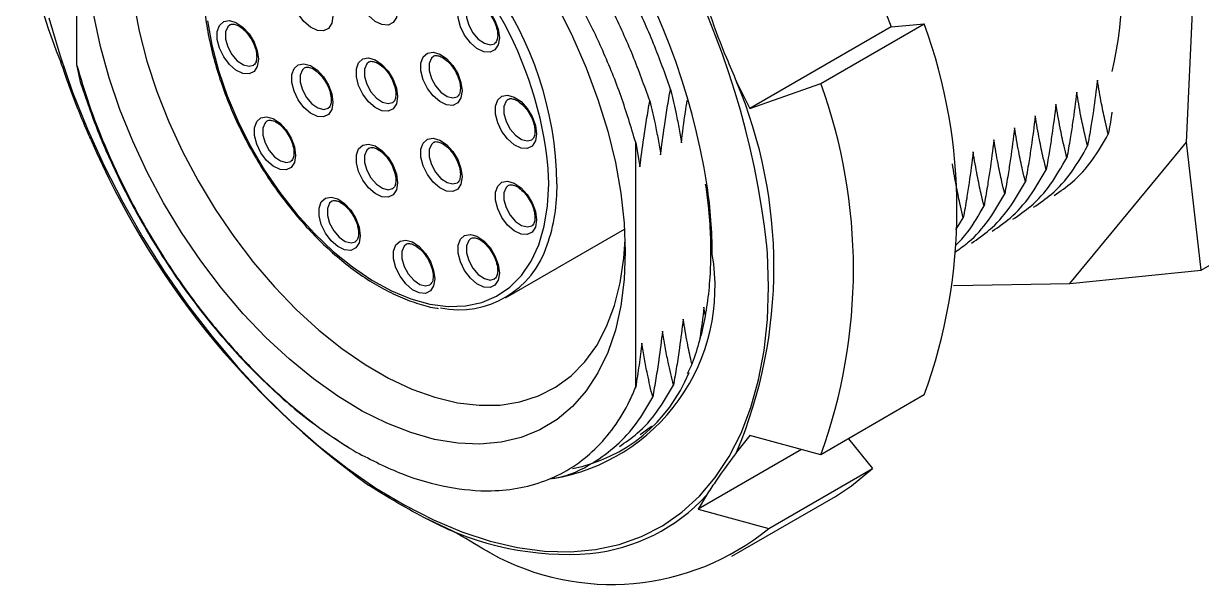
# Model space of a CAD drawing. Header units: millimetres. Extents: x 5 to 292, y 4 to 204.
# Drawn here: x 184.61 to 204.72, y 152.89 to 162.46 of the extents above; entities that cross this region are included whole.
import ezdxf

# ---------------------------------------------------------------- set-up
doc = ezdxf.new("R2010")
doc.units = ezdxf.units.MM

msp = doc.modelspace()

# ---------------------------------------------------------------- linework, layer by layer
at = {"color": 7, "linetype": 'Continuous', "lineweight": 25}
for p, q in [((185.515, 165.942), (185.515, 161.767)), ((198.627, 164.461), (199.423, 162.408)), ((204.465, 160.436), (204.607, 163.616)), ((199.423, 162.408), (197.01, 161.014)), ((198.22, 161.438), (199.988, 162.458)), ((199.423, 162.408), (199.988, 162.458)), ((192.651, 162.119), (192.655, 162.122)), ((185.515, 161.767), (185.579, 161.468)), ((188.537, 161.752), (188.542, 161.754)), ((196.784, 161.468), (197.01, 161.014)), ((197.01, 161.014), (198.22, 161.438)), ((190.912, 161.115), (190.917, 161.118)), ((192.015, 161.214), (192.019, 161.217)), ((189.81, 161.017), (189.814, 161.02)), ((193.287, 160.479), (193.292, 160.482)), ((195.061, 156.257), (195.061, 160.431)), ((195.061, 160.431), (195.134, 160.017)), ((202.47, 158.024), (204.465, 160.436)), ((204.712, 158.255), (204.465, 160.436)), ((189.174, 160.111), (189.178, 160.114)), ((192.015, 159.744), (192.019, 159.747)), ((190.912, 159.646), (190.917, 159.648)), ((200.526, 158.942), (200.654, 159.149)), ((192.837, 157.781), (194.872, 158.956)), ((193.287, 159.009), (193.292, 159.012)), ((190.276, 158.74), (190.28, 158.743)), ((204.712, 158.255), (205.419, 158.663)), ((192.651, 158.104), (192.655, 158.107)), ((202.47, 158.024), (204.712, 158.255)), ((191.549, 158.005), (191.553, 158.008)), ((200.487, 157.995), (202.47, 158.024)), ((196.247, 157.496), (196.226, 157.62)), ((199.988, 156.125), (198.22, 155.104)), ((195.136, 155.449), (195.33, 155.592)), ((197.01, 155.433), (196.784, 155.147)), ((198.22, 155.104), (197.01, 155.433)), ((198.693, 155.377), (199.104, 154.867)), ((197.89, 155.194), (196.126, 154.176)), ((197.336, 153.846), (199.104, 154.867)), ((196.27, 154.415), (196.126, 154.176)), ((196.702, 153.373), (198.47, 154.393)), ((196.126, 154.176), (197.336, 153.846)), ((191.94, 153.801), (191.53, 153.992))]:
    msp.add_line(p, q, dxfattribs=at)
at = {"color": 8, "linetype": 'Continuous', "lineweight": 25}
msp.add_line((193.576, 159.727), (193.568, 159.984), dxfattribs=at)
at = {"color": 7, "linetype": 'Continuous', "lineweight": 25, "flags": 128}
for points in [[(190.995, 162.687), (190.976, 162.565), (190.921, 162.479), (190.835, 162.437), (190.728, 162.445), (190.612, 162.501), (190.5, 162.599), (190.402, 162.729), (190.331, 162.876), (190.293, 163.025), (190.293, 163.159), (190.331, 163.265), (190.402, 163.329), (190.5, 163.347), (190.612, 163.315), (190.728, 163.236), (190.835, 163.121), (190.921, 162.981), (190.976, 162.83), (190.995, 162.687)], [(189.893, 162.588), (189.874, 162.467), (189.818, 162.38), (189.733, 162.339), (189.626, 162.346), (189.51, 162.402), (189.397, 162.5), (189.3, 162.63), (189.228, 162.777), (189.191, 162.926), (189.191, 163.061), (189.228, 163.166), (189.3, 163.231), (189.397, 163.248), (189.51, 163.216), (189.626, 163.138), (189.733, 163.022), (189.818, 162.882), (189.874, 162.732), (189.893, 162.588)], [(192.734, 162.221), (192.715, 162.099), (192.659, 162.013), (192.574, 161.972), (192.467, 161.979), (192.351, 162.035), (192.238, 162.133), (192.141, 162.263), (192.069, 162.41), (192.032, 162.559), (192.032, 162.694), (192.069, 162.799), (192.141, 162.864), (192.238, 162.881), (192.351, 162.849), (192.467, 162.771), (192.574, 162.655), (192.659, 162.515), (192.715, 162.365), (192.734, 162.221)], [(186.485, 162.839), (186.584, 162.334), (186.718, 161.821), (186.888, 161.304), (187.091, 160.788), (187.326, 160.278), (187.591, 159.778), (187.882, 159.293), (188.198, 158.826), (188.536, 158.383), (188.893, 157.967), (189.265, 157.582), (189.649, 157.23), (190.043, 156.917), (190.441, 156.643), (190.842, 156.412), (191.24, 156.225), (191.634, 156.085), (192.018, 155.992), (192.39, 155.948), (192.747, 155.952), (193.085, 156.005), (193.401, 156.107), (193.693, 156.255), (193.957, 156.45), (194.192, 156.689), (194.395, 156.97), (194.565, 157.291), (194.7, 157.649), (194.798, 158.04), (194.86, 158.461), (194.881, 158.774)], [(193.718, 162.771), (193.982, 162.243), (194.215, 161.708), (194.416, 161.168), (194.583, 160.628), (194.714, 160.094), (194.808, 159.569), (194.865, 159.057), (194.884, 158.564)], [(194.884, 158.564), (194.865, 158.092), (194.808, 157.646), (194.714, 157.23), (194.583, 156.847), (194.416, 156.5), (194.215, 156.192), (193.982, 155.926), (193.718, 155.704), (193.425, 155.527), (193.107, 155.397), (192.765, 155.316), (192.403, 155.284), (192.023, 155.301), (191.628, 155.366), (191.223, 155.481), (190.81, 155.642), (190.393, 155.85), (189.974, 156.103), (189.559, 156.398), (189.149, 156.732), (188.749, 157.104), (188.361, 157.51), (187.99, 157.947), (187.637, 158.411), (187.307, 158.898), (187.001, 159.404), (186.723, 159.926), (186.474, 160.458), (186.256, 160.996), (186.072, 161.536), (185.923, 162.074), (185.81, 162.604)], [(188.62, 161.853), (188.601, 161.732), (188.546, 161.645), (188.46, 161.604), (188.353, 161.611), (188.237, 161.667), (188.125, 161.765), (188.027, 161.895), (187.956, 162.042), (187.918, 162.191), (187.918, 162.326), (187.956, 162.431), (188.027, 162.496), (188.125, 162.513), (188.237, 162.481), (188.353, 162.403), (188.46, 162.287), (188.546, 162.147), (188.601, 161.997), (188.62, 161.853)], [(190.995, 161.217), (190.976, 161.095), (190.921, 161.009), (190.835, 160.968), (190.728, 160.975), (190.612, 161.031), (190.5, 161.129), (190.402, 161.259), (190.331, 161.406), (190.293, 161.555), (190.293, 161.69), (190.331, 161.795), (190.402, 161.86), (190.5, 161.877), (190.612, 161.845), (190.728, 161.767), (190.835, 161.651), (190.921, 161.511), (190.976, 161.361), (190.995, 161.217)], [(192.097, 161.316), (192.078, 161.194), (192.023, 161.108), (191.937, 161.066), (191.831, 161.074), (191.715, 161.13), (191.602, 161.228), (191.504, 161.357), (191.433, 161.505), (191.395, 161.654), (191.395, 161.788), (191.433, 161.893), (191.504, 161.958), (191.602, 161.975), (191.715, 161.943), (191.831, 161.865), (191.937, 161.75), (192.023, 161.609), (192.078, 161.459), (192.097, 161.316)], [(189.893, 161.118), (189.874, 160.997), (189.818, 160.911), (189.733, 160.869), (189.626, 160.877), (189.51, 160.932), (189.397, 161.031), (189.3, 161.16), (189.228, 161.308), (189.191, 161.457), (189.191, 161.591), (189.228, 161.696), (189.3, 161.761), (189.397, 161.778), (189.51, 161.746), (189.626, 161.668), (189.733, 161.553), (189.818, 161.412), (189.874, 161.262), (189.893, 161.118)], [(193.37, 160.581), (193.351, 160.459), (193.296, 160.373), (193.21, 160.331), (193.103, 160.339), (192.987, 160.395), (192.875, 160.493), (192.777, 160.623), (192.706, 160.77), (192.668, 160.919), (192.668, 161.053), (192.706, 161.159), (192.777, 161.223), (192.875, 161.241), (192.987, 161.209), (193.103, 161.131), (193.21, 161.015), (193.296, 160.875), (193.351, 160.724), (193.37, 160.581)], [(189.256, 160.213), (189.237, 160.091), (189.182, 160.005), (189.096, 159.964), (188.99, 159.971), (188.874, 160.027), (188.761, 160.125), (188.663, 160.255), (188.592, 160.402), (188.554, 160.551), (188.554, 160.686), (188.592, 160.791), (188.663, 160.856), (188.761, 160.873), (188.874, 160.841), (188.99, 160.763), (189.096, 160.647), (189.182, 160.507), (189.237, 160.357), (189.256, 160.213)], [(192.097, 159.846), (192.078, 159.724), (192.023, 159.638), (191.937, 159.596), (191.831, 159.604), (191.715, 159.66), (191.602, 159.758), (191.504, 159.888), (191.433, 160.035), (191.395, 160.184), (191.395, 160.318), (191.433, 160.424), (191.504, 160.488), (191.602, 160.506), (191.715, 160.474), (191.831, 160.396), (191.937, 160.28), (192.023, 160.14), (192.078, 159.989), (192.097, 159.846)], [(190.995, 159.747), (190.976, 159.626), (190.921, 159.539), (190.835, 159.498), (190.728, 159.505), (190.612, 159.561), (190.5, 159.659), (190.402, 159.789), (190.331, 159.936), (190.293, 160.085), (190.293, 160.22), (190.331, 160.325), (190.402, 160.39), (190.5, 160.407), (190.612, 160.375), (190.728, 160.297), (190.835, 160.181), (190.921, 160.041), (190.976, 159.891), (190.995, 159.747)], [(193.37, 159.111), (193.351, 158.989), (193.296, 158.903), (193.21, 158.862), (193.103, 158.869), (192.987, 158.925), (192.875, 159.023), (192.777, 159.153), (192.706, 159.3), (192.668, 159.449), (192.668, 159.584), (192.706, 159.689), (192.777, 159.754), (192.875, 159.771), (192.987, 159.739), (193.103, 159.661), (193.21, 159.545), (193.296, 159.405), (193.351, 159.255), (193.37, 159.111)], [(190.359, 158.842), (190.34, 158.72), (190.284, 158.634), (190.199, 158.592), (190.092, 158.6), (189.976, 158.656), (189.863, 158.754), (189.766, 158.884), (189.694, 159.031), (189.656, 159.18), (189.656, 159.314), (189.694, 159.42), (189.766, 159.484), (189.863, 159.502), (189.976, 159.47), (190.092, 159.391), (190.199, 159.276), (190.284, 159.135), (190.34, 158.985), (190.359, 158.842)], [(192.734, 158.205), (192.715, 158.084), (192.659, 157.998), (192.574, 157.956), (192.467, 157.964), (192.351, 158.02), (192.238, 158.118), (192.141, 158.247), (192.069, 158.395), (192.032, 158.544), (192.032, 158.678), (192.069, 158.783), (192.141, 158.848), (192.238, 158.865), (192.351, 158.833), (192.467, 158.755), (192.574, 158.64), (192.659, 158.499), (192.715, 158.349), (192.734, 158.205)], [(191.632, 158.107), (191.612, 157.985), (191.557, 157.899), (191.471, 157.858), (191.365, 157.865), (191.249, 157.921), (191.136, 158.019), (191.039, 158.149), (190.967, 158.296), (190.929, 158.445), (190.929, 158.58), (190.967, 158.685), (191.039, 158.75), (191.136, 158.767), (191.249, 158.735), (191.365, 158.657), (191.471, 158.541), (191.557, 158.401), (191.612, 158.251), (191.632, 158.107)], [(198.47, 154.393), (198.746, 154.572), (199.104, 154.867)]]:
    msp.add_lwpolyline(points, dxfattribs=at)
at = {"color": 8, "linetype": 'Continuous', "lineweight": 25, "flags": 128}
for points in [[(192.249, 162.811), (192.21, 162.777), (192.173, 162.686), (192.173, 162.566), (192.21, 162.433), (192.281, 162.304), (192.374, 162.196), (192.477, 162.126), (192.577, 162.101), (192.651, 162.119)], [(185.042, 162.56), (185.228, 161.927), (185.449, 161.293), (185.703, 160.661), (185.988, 160.034), (186.304, 159.417), (186.648, 158.814), (187.018, 158.227), (187.412, 157.661), (187.828, 157.119), (188.262, 156.603), (188.714, 156.118), (189.178, 155.666), (189.654, 155.25), (190.138, 154.872), (190.627, 154.535), (191.118, 154.241), (191.608, 153.99), (192.095, 153.786), (192.575, 153.629), (193.046, 153.52), (193.504, 153.46), (193.947, 153.449), (194.373, 153.487), (194.778, 153.574), (195.16, 153.709), (195.518, 153.892), (195.848, 154.122), (196.149, 154.396), (196.419, 154.715), (196.656, 155.074), (196.859, 155.473), (197.027, 155.909), (197.159, 156.38), (197.254, 156.882), (197.311, 157.412), (197.33, 157.968), (197.33, 157.968)], [(187.75, 162.512), (187.826, 162.092), (187.939, 161.662), (188.086, 161.23), (188.268, 160.8), (188.48, 160.378), (188.72, 159.969), (188.985, 159.58), (189.272, 159.215), (189.577, 158.878), (189.896, 158.574), (190.224, 158.308), (190.558, 158.082), (190.893, 157.9), (191.224, 157.763), (191.548, 157.675), (191.861, 157.635), (192.157, 157.644), (192.434, 157.703), (192.687, 157.81), (192.913, 157.965), (193.11, 158.164), (193.275, 158.406), (193.405, 158.687), (193.5, 159.004), (193.557, 159.352), (193.576, 159.727), (193.576, 159.727)], [(188.136, 162.444), (188.097, 162.409), (188.059, 162.319), (188.059, 162.199), (188.097, 162.065), (188.167, 161.936), (188.26, 161.829), (188.363, 161.758), (188.463, 161.733), (188.537, 161.752)], [(191.613, 161.906), (191.574, 161.871), (191.537, 161.781), (191.537, 161.661), (191.574, 161.527), (191.644, 161.398), (191.737, 161.291), (191.841, 161.22), (191.941, 161.195), (192.015, 161.214)], [(189.408, 161.709), (189.37, 161.674), (189.332, 161.584), (189.332, 161.464), (189.37, 161.33), (189.44, 161.201), (189.533, 161.094), (189.636, 161.023), (189.736, 160.998), (189.81, 161.017)], [(190.511, 161.807), (190.472, 161.773), (190.434, 161.682), (190.434, 161.562), (190.472, 161.429), (190.542, 161.3), (190.635, 161.192), (190.738, 161.122), (190.838, 161.097), (190.912, 161.115)], [(192.886, 161.171), (192.847, 161.136), (192.809, 161.046), (192.809, 160.926), (192.847, 160.793), (192.917, 160.663), (193.01, 160.556), (193.113, 160.485), (193.213, 160.461), (193.287, 160.479)], [(188.772, 160.803), (188.733, 160.769), (188.696, 160.678), (188.696, 160.558), (188.733, 160.425), (188.803, 160.296), (188.896, 160.188), (189, 160.118), (189.1, 160.093), (189.174, 160.111)], [(190.511, 160.338), (190.472, 160.303), (190.434, 160.213), (190.434, 160.093), (190.472, 159.959), (190.542, 159.83), (190.635, 159.723), (190.738, 159.652), (190.838, 159.627), (190.912, 159.646)], [(191.613, 160.436), (191.574, 160.401), (191.537, 160.311), (191.537, 160.191), (191.574, 160.058), (191.644, 159.928), (191.737, 159.821), (191.841, 159.75), (191.941, 159.725), (192.015, 159.744)], [(192.886, 159.701), (192.847, 159.667), (192.809, 159.576), (192.809, 159.456), (192.847, 159.323), (192.917, 159.194), (193.01, 159.086), (193.113, 159.016), (193.213, 158.991), (193.287, 159.009)], [(189.874, 159.432), (189.835, 159.397), (189.798, 159.307), (189.798, 159.187), (189.835, 159.054), (189.905, 158.924), (189.998, 158.817), (190.102, 158.746), (190.202, 158.721), (190.276, 158.74)], [(191.147, 158.697), (191.108, 158.663), (191.071, 158.572), (191.071, 158.452), (191.108, 158.319), (191.178, 158.19), (191.271, 158.082), (191.375, 158.012), (191.475, 157.987), (191.549, 158.005)], [(192.249, 158.796), (192.21, 158.761), (192.173, 158.671), (192.173, 158.551), (192.21, 158.417), (192.281, 158.288), (192.374, 158.181), (192.477, 158.11), (192.577, 158.085), (192.651, 158.104)], [(197.33, 157.968), (197.311, 158.546), (197.302, 158.671)]]:
    msp.add_lwpolyline(points, dxfattribs=at)
at = {"color": 7, "linetype": 'Continuous', "lineweight": 25}
for centre, radius, start, end in [((192.771, 164.967), 8.161, 157.2141, 202.7859), ((183.092, 157.095), 14.297, 6.3286, 49.3396), ((184.514, 157.845), 11.911, 8.9307, 56.3961), ((187.096, 159.376), 6.5, 5.3646, 54.2318), ((196.828, 163.156), 6.542, 346.6202, 13.3798), ((191.296, 159.291), 9.25, 339.9801, 20.0199), ((189.26, 158.307), 8.161, 337.2141, 22.7859), ((189.529, 158.271), 9.25, 339.9801, 20.0199), ((198.755, 166.073), 14.145, 203.2816, 234.3076), ((192.041, 159.162), 1.584, 258.6537, 342.4769), ((193.464, 157.522), 2.705, 280.9909, 337.9592), ((193.906, 158.49), 5.087, 242.1584, 274.2725), ((194.647, 157.148), 4.258, 241.054, 309.165)]:
    msp.add_arc(centre, radius, start, end, dxfattribs=at)
at = {"color": 8, "linetype": 'Continuous', "lineweight": 25}
for centre, radius, start, end in [((187.702, 159.646), 6.016, 0.776, 70.2462), ((190.661, 159.68), 3.057, 341.0075, 0.8773), ((188.094, 158.488), 8.275, 0.2413, 8.379), ((193.101, 157.966), 3.315, 279.4581, 9.6632), ((193.968, 156.52), 3.119, 275.8255, 317.5724)]:
    msp.add_arc(centre, radius, start, end, dxfattribs=at)
at = {"color": 7, "linetype": 'Continuous', "lineweight": 25}
for points, knots in [([(195.655, 161.346), (195.563, 161.604), (195.378, 162.123), (195.02, 162.902), (194.583, 163.713), (194.053, 164.54), (193.434, 165.352), (192.766, 166.089), (192.069, 166.739), (191.591, 167.086), (191.354, 167.258)], [0, 0, 0, 0, 0.110475, 0.22204, 0.336173, 0.46912, 0.603252, 0.737284, 0.869934, 1, 1, 1, 1]), ([(195.301, 161.142), (195.209, 161.4), (195.024, 161.919), (194.667, 162.698), (194.229, 163.509), (193.699, 164.336), (193.081, 165.148), (192.413, 165.885), (191.716, 166.535), (191.237, 166.882), (191, 167.054)], [0, 0, 0, 0, 0.110475, 0.22204, 0.336173, 0.46912, 0.603252, 0.737284, 0.869934, 1, 1, 1, 1]), ([(195.061, 160.431), (194.982, 160.693), (194.825, 161.217), (194.514, 161.987), (194.155, 162.728), (193.754, 163.433), (193.24, 164.214), (192.592, 165.037), (191.856, 165.792), (191.141, 166.396), (190.691, 166.685), (190.467, 166.83)], [0, 0, 0, 0, 0.102085, 0.204164, 0.29988, 0.395913, 0.491629, 0.632793, 0.773958, 0.886979, 1, 1, 1, 1]), ([(187.853, 164.221), (187.849, 164.213), (187.805, 164.113), (187.75, 163.892), (187.693, 163.559), (187.672, 163.2), (187.686, 162.823), (187.733, 162.429), (187.813, 162.026), (187.926, 161.616), (188.07, 161.205), (188.243, 160.797), (188.444, 160.396), (188.669, 160.006), (188.918, 159.633), (189.186, 159.281), (189.471, 158.952), (189.77, 158.651), (190.08, 158.382), (190.397, 158.147), (190.718, 157.949), (191.04, 157.788), (191.358, 157.675), (191.576, 157.613), (191.683, 157.603), (191.689, 157.602)], [0, 0, 0, 0, 0.0040543, 0.0510454, 0.0982292, 0.1455203, 0.192853, 0.2401807, 0.2874875, 0.3347697, 0.3820291, 0.4292707, 0.476501, 0.5237268, 0.5709553, 0.6181914, 0.6654429, 0.7127171, 0.7600209, 0.8073601, 0.8547373, 0.902149, 0.9495775, 0.996973, 1, 1, 1, 1]), ([(192.251, 162.81), (192.252, 162.812), (192.264, 162.823), (192.297, 162.826), (192.371, 162.808), (192.461, 162.751), (192.551, 162.66), (192.629, 162.543), (192.683, 162.417), (192.703, 162.321), (192.704, 162.274), (192.705, 162.262)], [0, 0, 0, 0, 0.025177, 0.160744, 0.2847, 0.417529, 0.550319, 0.684886, 0.820186, 0.954092, 1, 1, 1, 1]), ([(196.27, 162.792), (196.291, 162.731), (196.393, 162.42), (196.564, 161.977), (196.725, 161.603), (196.784, 161.468)], [0, 0, 0, 0, 0.135871, 0.686325, 1, 1, 1, 1]), ([(188.137, 162.442), (188.139, 162.444), (188.151, 162.455), (188.183, 162.458), (188.258, 162.44), (188.347, 162.383), (188.438, 162.292), (188.515, 162.176), (188.569, 162.049), (188.589, 161.953), (188.59, 161.906), (188.591, 161.894)], [0, 0, 0, 0, 0.025178, 0.160746, 0.284702, 0.417531, 0.550321, 0.68489, 0.820186, 0.954093, 1, 1, 1, 1]), ([(192.705, 162.262), (192.704, 162.245), (192.702, 162.198), (192.681, 162.144), (192.662, 162.129), (192.653, 162.122)], [0, 0, 0, 0, 0.211942, 0.616834, 1, 1, 1, 1]), ([(188.591, 161.894), (188.59, 161.878), (188.588, 161.83), (188.568, 161.776), (188.548, 161.761), (188.539, 161.754)], [0, 0, 0, 0, 0.211947, 0.616838, 1, 1, 1, 1]), ([(191.614, 161.905), (191.616, 161.906), (191.628, 161.918), (191.66, 161.92), (191.735, 161.903), (191.825, 161.846), (191.915, 161.754), (191.992, 161.638), (192.046, 161.511), (192.066, 161.415), (192.068, 161.368), (192.068, 161.356)], [0, 0, 0, 0, 0.025179, 0.160747, 0.284702, 0.417531, 0.55032, 0.684889, 0.820186, 0.954095, 1, 1, 1, 1]), ([(185.761, 160.482), (185.735, 160.54), (185.603, 160.835), (185.431, 161.276), (185.296, 161.665), (185.248, 161.806)], [0, 0, 0, 0, 0.135871, 0.686326, 1, 1, 1, 1]), ([(185.515, 161.767), (185.583, 161.538), (185.72, 161.079), (186.043, 160.247), (186.502, 159.288), (187.066, 158.352), (187.622, 157.581), (188.137, 156.96), (188.748, 156.318), (189.333, 155.806), (189.874, 155.406), (190.15, 155.234), (190.288, 155.148)], [0, 0, 0, 0, 0.086403, 0.17281, 0.312265, 0.45172, 0.546213, 0.641007, 0.7355, 0.866056, 0.932816, 1, 1, 1, 1]), ([(189.41, 161.707), (189.412, 161.709), (189.423, 161.721), (189.456, 161.723), (189.53, 161.706), (189.62, 161.649), (189.71, 161.557), (189.788, 161.441), (189.842, 161.314), (189.862, 161.218), (189.863, 161.171), (189.864, 161.159)], [0, 0, 0, 0, 0.025178, 0.160747, 0.284702, 0.417531, 0.550321, 0.68489, 0.820186, 0.954093, 1, 1, 1, 1]), ([(190.512, 161.806), (190.514, 161.808), (190.526, 161.819), (190.558, 161.822), (190.633, 161.804), (190.722, 161.747), (190.813, 161.656), (190.89, 161.539), (190.944, 161.413), (190.964, 161.317), (190.966, 161.27), (190.966, 161.258)], [0, 0, 0, 0, 0.025178, 0.160747, 0.284702, 0.417531, 0.550321, 0.684889, 0.820186, 0.954093, 1, 1, 1, 1]), ([(202.943, 161.498), (202.921, 161.323), (202.889, 161.06), (202.83, 160.684), (202.795, 160.484), (202.775, 160.374)], [0, 0, 0, 0, 0.472055, 0.708036, 1, 1, 1, 1]), ([(203.129, 160.578), (203.113, 160.645), (203.072, 160.815), (203.006, 161.119), (202.966, 161.362), (202.943, 161.498)], [0, 0, 0, 0, 0.226079, 0.568718, 1, 1, 1, 1]), ([(185.579, 161.468), (185.667, 161.207), (185.844, 160.684), (186.189, 159.897), (186.637, 159.031), (187.213, 158.109), (187.923, 157.179), (188.69, 156.358), (189.485, 155.662), (190.023, 155.317), (190.288, 155.148)], [0, 0, 0, 0, 0.100687, 0.202369, 0.306391, 0.446246, 0.587301, 0.727754, 0.865848, 1, 1, 1, 1]), ([(192.068, 161.356), (192.067, 161.34), (192.065, 161.292), (192.045, 161.238), (192.026, 161.223), (192.017, 161.216)], [0, 0, 0, 0, 0.211942, 0.616843, 1, 1, 1, 1]), ([(195.487, 160.222), (195.507, 160.384), (195.54, 160.65), (195.599, 161.026), (195.636, 161.239), (195.655, 161.346)], [0, 0, 0, 0, 0.436521, 0.71818, 1, 1, 1, 1]), ([(195.655, 161.346), (195.686, 161.216), (195.737, 161.001), (195.797, 160.693), (195.826, 160.515), (195.841, 160.426)], [0, 0, 0, 0, 0.434804, 0.717318, 1, 1, 1, 1]), ([(202.59, 161.294), (202.568, 161.119), (202.535, 160.856), (202.476, 160.48), (202.441, 160.28), (202.422, 160.17)], [0, 0, 0, 0, 0.472054, 0.708036, 1, 1, 1, 1]), ([(202.775, 160.374), (202.759, 160.441), (202.718, 160.611), (202.653, 160.915), (202.612, 161.158), (202.59, 161.294)], [0, 0, 0, 0, 0.226079, 0.568718, 1, 1, 1, 1]), ([(189.864, 161.159), (189.863, 161.143), (189.861, 161.095), (189.84, 161.041), (189.821, 161.026), (189.812, 161.019)], [0, 0, 0, 0, 0.211947, 0.616838, 1, 1, 1, 1]), ([(190.966, 161.258), (190.965, 161.241), (190.963, 161.194), (190.943, 161.14), (190.924, 161.125), (190.914, 161.118)], [0, 0, 0, 0, 0.211948, 0.616838, 1, 1, 1, 1]), ([(192.887, 161.17), (192.889, 161.172), (192.901, 161.183), (192.933, 161.185), (193.008, 161.168), (193.097, 161.111), (193.188, 161.019), (193.265, 160.903), (193.319, 160.777), (193.339, 160.68), (193.341, 160.634), (193.341, 160.622)], [0, 0, 0, 0, 0.02518, 0.160747, 0.284702, 0.417531, 0.550319, 0.684889, 0.820186, 0.954095, 1, 1, 1, 1]), ([(195.134, 160.017), (195.154, 160.18), (195.187, 160.446), (195.245, 160.822), (195.283, 161.035), (195.301, 161.142)], [0, 0, 0, 0, 0.436521, 0.71818, 1, 1, 1, 1]), ([(195.301, 161.142), (195.332, 161.012), (195.383, 160.797), (195.444, 160.489), (195.473, 160.311), (195.487, 160.222)], [0, 0, 0, 0, 0.434804, 0.717317, 1, 1, 1, 1]), ([(195.841, 160.426), (195.862, 160.601), (195.892, 160.84), (195.93, 161.082), (195.94, 161.147)], [0, 0, 0, 0, 0.7331944, 1, 1, 1, 1]), ([(202.236, 161.09), (202.214, 160.914), (202.181, 160.652), (202.123, 160.276), (202.088, 160.076), (202.068, 159.965)], [0, 0, 0, 0, 0.472055, 0.708036, 1, 1, 1, 1]), ([(202.422, 160.17), (202.406, 160.237), (202.364, 160.407), (202.299, 160.711), (202.259, 160.954), (202.236, 161.09)], [0, 0, 0, 0, 0.226079, 0.568718, 1, 1, 1, 1]), ([(201.883, 160.886), (201.861, 160.71), (201.828, 160.448), (201.769, 160.072), (201.734, 159.872), (201.715, 159.761)], [0, 0, 0, 0, 0.472054, 0.708036, 1, 1, 1, 1]), ([(202.068, 159.965), (202.052, 160.033), (202.011, 160.202), (201.946, 160.507), (201.905, 160.75), (201.883, 160.886)], [0, 0, 0, 0, 0.226079, 0.568718, 1, 1, 1, 1]), ([(203.192, 160.951), (203.19, 160.937), (203.171, 160.813), (203.149, 160.688), (203.129, 160.578)], [0, 0, 0, 0, 0.113329, 1, 1, 1, 1]), ([(188.773, 160.802), (188.775, 160.804), (188.787, 160.815), (188.819, 160.817), (188.894, 160.8), (188.984, 160.743), (189.074, 160.651), (189.151, 160.535), (189.205, 160.409), (189.226, 160.313), (189.227, 160.266), (189.227, 160.254)], [0, 0, 0, 0, 0.025178, 0.160745, 0.284701, 0.417529, 0.550319, 0.684887, 0.820186, 0.954093, 1, 1, 1, 1]), ([(201.529, 160.682), (201.507, 160.506), (201.474, 160.243), (201.416, 159.867), (201.381, 159.668), (201.361, 159.557)], [0, 0, 0, 0, 0.472055, 0.708036, 1, 1, 1, 1]), ([(201.715, 159.761), (201.698, 159.829), (201.657, 159.998), (201.592, 160.303), (201.552, 160.546), (201.529, 160.682)], [0, 0, 0, 0, 0.226079, 0.568718, 1, 1, 1, 1]), ([(193.341, 160.622), (193.34, 160.605), (193.338, 160.558), (193.318, 160.503), (193.299, 160.489), (193.289, 160.481)], [0, 0, 0, 0, 0.211942, 0.616842, 1, 1, 1, 1]), ([(201.175, 160.477), (201.154, 160.302), (201.121, 160.039), (201.062, 159.663), (201.027, 159.464), (201.008, 159.353)], [0, 0, 0, 0, 0.472055, 0.708036, 1, 1, 1, 1]), ([(201.361, 159.557), (201.345, 159.625), (201.304, 159.794), (201.239, 160.099), (201.198, 160.342), (201.175, 160.477)], [0, 0, 0, 0, 0.226079, 0.568718, 1, 1, 1, 1]), ([(202.207, 159.531), (202.311, 159.602), (202.551, 159.766), (202.863, 160.115), (203.041, 160.424), (203.129, 160.578)], [0, 0, 0, 0, 0.279677, 0.641607, 1, 1, 1, 1]), ([(190.512, 160.336), (190.514, 160.338), (190.526, 160.349), (190.558, 160.352), (190.633, 160.334), (190.722, 160.277), (190.813, 160.186), (190.89, 160.07), (190.944, 159.943), (190.964, 159.847), (190.966, 159.8), (190.966, 159.788)], [0, 0, 0, 0, 0.025178, 0.160746, 0.284701, 0.41753, 0.550319, 0.684888, 0.820186, 0.954093, 1, 1, 1, 1]), ([(191.614, 160.435), (191.616, 160.437), (191.628, 160.448), (191.66, 160.45), (191.735, 160.433), (191.825, 160.376), (191.915, 160.284), (191.992, 160.168), (192.046, 160.042), (192.066, 159.945), (192.068, 159.899), (192.068, 159.887)], [0, 0, 0, 0, 0.025178, 0.160747, 0.284702, 0.417531, 0.550321, 0.684889, 0.820186, 0.954093, 1, 1, 1, 1]), ([(200.822, 160.273), (200.8, 160.098), (200.767, 159.835), (200.709, 159.459), (200.674, 159.259), (200.654, 159.149)], [0, 0, 0, 0, 0.472055, 0.708036, 1, 1, 1, 1]), ([(201.008, 159.353), (200.991, 159.421), (200.95, 159.59), (200.885, 159.894), (200.845, 160.138), (200.822, 160.273)], [0, 0, 0, 0, 0.22608, 0.568718, 1, 1, 1, 1]), ([(201.854, 159.327), (201.958, 159.398), (202.197, 159.562), (202.509, 159.911), (202.687, 160.22), (202.775, 160.374)], [0, 0, 0, 0, 0.279677, 0.641607, 1, 1, 1, 1]), ([(189.227, 160.254), (189.226, 160.237), (189.224, 160.19), (189.204, 160.136), (189.185, 160.121), (189.176, 160.114)], [0, 0, 0, 0, 0.211948, 0.616838, 1, 1, 1, 1]), ([(200.654, 159.149), (200.638, 159.216), (200.597, 159.386), (200.532, 159.69), (200.491, 159.934), (200.468, 160.069)], [0, 0, 0, 0, 0.226079, 0.568718, 1, 1, 1, 1]), ([(201.5, 159.123), (201.604, 159.194), (201.843, 159.357), (202.156, 159.707), (202.333, 160.016), (202.422, 160.17)], [0, 0, 0, 0, 0.279677, 0.641607, 1, 1, 1, 1]), ([(192.068, 159.887), (192.067, 159.87), (192.065, 159.823), (192.045, 159.768), (192.026, 159.754), (192.017, 159.746)], [0, 0, 0, 0, 0.211948, 0.616838, 1, 1, 1, 1]), ([(201.146, 158.919), (201.251, 158.99), (201.49, 159.153), (201.802, 159.503), (201.98, 159.812), (202.068, 159.965)], [0, 0, 0, 0, 0.279677, 0.641607, 1, 1, 1, 1]), ([(190.966, 159.788), (190.965, 159.772), (190.963, 159.724), (190.943, 159.67), (190.924, 159.655), (190.914, 159.648)], [0, 0, 0, 0, 0.2119421, 0.6168381, 1, 1, 1, 1]), ([(192.887, 159.7), (192.889, 159.702), (192.901, 159.713), (192.933, 159.716), (193.008, 159.698), (193.097, 159.641), (193.188, 159.55), (193.265, 159.433), (193.319, 159.307), (193.339, 159.211), (193.341, 159.164), (193.341, 159.152)], [0, 0, 0, 0, 0.025178, 0.160746, 0.284702, 0.417531, 0.550321, 0.684889, 0.820186, 0.954093, 1, 1, 1, 1]), ([(196.249, 159.72), (196.267, 159.598), (196.309, 159.302), (196.335, 158.917), (196.339, 158.659), (196.34, 158.564)], [0, 0, 0, 0, 0.307546, 0.744035, 1, 1, 1, 1]), ([(200.793, 158.715), (200.897, 158.786), (201.136, 158.949), (201.449, 159.299), (201.626, 159.608), (201.715, 159.761)], [0, 0, 0, 0, 0.279677, 0.641607, 1, 1, 1, 1]), ([(200.519, 158.569), (200.596, 158.622), (200.807, 158.768), (201.095, 159.095), (201.273, 159.404), (201.361, 159.557)], [0, 0, 0, 0, 0.222929, 0.613372, 1, 1, 1, 1]), ([(189.876, 159.431), (189.877, 159.433), (189.889, 159.444), (189.922, 159.446), (189.996, 159.429), (190.086, 159.372), (190.176, 159.28), (190.254, 159.164), (190.308, 159.038), (190.328, 158.941), (190.329, 158.894), (190.329, 158.883)], [0, 0, 0, 0, 0.025178, 0.160747, 0.284701, 0.41753, 0.550319, 0.684888, 0.820186, 0.954093, 1, 1, 1, 1]), ([(200.517, 158.671), (200.591, 158.746), (200.78, 158.94), (200.921, 159.196), (201.008, 159.353)], [0, 0, 0, 0, 0.388337, 1, 1, 1, 1]), ([(193.341, 159.152), (193.34, 159.135), (193.338, 159.088), (193.318, 159.034), (193.299, 159.019), (193.289, 159.012)], [0, 0, 0, 0, 0.211947, 0.616838, 1, 1, 1, 1]), ([(190.329, 158.883), (190.329, 158.866), (190.327, 158.819), (190.306, 158.764), (190.287, 158.75), (190.278, 158.742)], [0, 0, 0, 0, 0.211942, 0.616837, 1, 1, 1, 1]), ([(191.148, 158.696), (191.15, 158.698), (191.162, 158.709), (191.194, 158.711), (191.269, 158.694), (191.359, 158.637), (191.449, 158.545), (191.526, 158.429), (191.58, 158.303), (191.601, 158.207), (191.602, 158.16), (191.602, 158.148)], [0, 0, 0, 0, 0.025178, 0.160746, 0.284701, 0.41753, 0.550319, 0.684888, 0.820186, 0.954093, 1, 1, 1, 1]), ([(192.251, 158.795), (192.252, 158.796), (192.264, 158.808), (192.297, 158.81), (192.371, 158.793), (192.461, 158.736), (192.551, 158.644), (192.629, 158.528), (192.683, 158.401), (192.703, 158.305), (192.704, 158.258), (192.705, 158.246)], [0, 0, 0, 0, 0.025178, 0.160745, 0.284701, 0.41753, 0.550319, 0.684888, 0.820186, 0.954093, 1, 1, 1, 1]), ([(196.34, 158.564), (196.339, 158.479), (196.336, 158.235), (196.306, 157.846), (196.241, 157.408), (196.14, 156.998), (196.04, 156.689), (195.964, 156.529), (195.942, 156.484)], [0, 0, 0, 0, 0.10677, 0.309961, 0.513161, 0.716381, 0.919697, 1, 1, 1, 1]), ([(191.602, 158.148), (191.602, 158.131), (191.599, 158.084), (191.579, 158.03), (191.56, 158.015), (191.551, 158.008)], [0, 0, 0, 0, 0.211942, 0.616838, 1, 1, 1, 1]), ([(192.705, 158.246), (192.704, 158.23), (192.702, 158.182), (192.681, 158.128), (192.662, 158.113), (192.653, 158.106)], [0, 0, 0, 0, 0.211948, 0.616838, 1, 1, 1, 1]), ([(196.226, 157.62), (196.205, 157.445), (196.183, 157.264), (196.154, 157.081), (196.153, 157.075)], [0, 0, 0, 0, 0.96745, 1, 1, 1, 1]), ([(195.872, 157.416), (195.852, 157.254), (195.819, 156.987), (195.761, 156.611), (195.723, 156.398), (195.704, 156.292)], [0, 0, 0, 0, 0.436523, 0.718182, 1, 1, 1, 1]), ([(196.019, 156.66), (196.016, 156.673), (195.988, 156.788), (195.936, 157.037), (195.895, 157.28), (195.872, 157.416)], [0, 0, 0, 0, 0.052753, 0.472129, 1, 1, 1, 1]), ([(195.519, 157.212), (195.498, 157.05), (195.465, 156.783), (195.407, 156.407), (195.37, 156.194), (195.351, 156.087)], [0, 0, 0, 0, 0.4365229, 0.718182, 1, 1, 1, 1]), ([(195.704, 156.292), (195.674, 156.422), (195.623, 156.636), (195.562, 156.945), (195.533, 157.123), (195.519, 157.212)], [0, 0, 0, 0, 0.434803, 0.717317, 1, 1, 1, 1]), ([(195.165, 157.008), (195.15, 156.883), (195.12, 156.635), (195.081, 156.383), (195.061, 156.257)], [0, 0, 0, 0, 0.499764, 1, 1, 1, 1]), ([(195.351, 156.087), (195.32, 156.218), (195.269, 156.432), (195.209, 156.74), (195.18, 156.919), (195.165, 157.008)], [0, 0, 0, 0, 0.434803, 0.717316, 1, 1, 1, 1]), ([(190.288, 155.148), (190.552, 155.014), (191.084, 154.744), (191.862, 154.53), (192.537, 154.467), (193.104, 154.529), (193.572, 154.667), (193.997, 154.886), (194.374, 155.187), (194.698, 155.564), (194.921, 155.931), (195.027, 156.177), (195.061, 156.257)], [0, 0, 0, 0, 0.128225, 0.257997, 0.387769, 0.482259, 0.57705, 0.67154, 0.766039, 0.860837, 0.955326, 1, 1, 1, 1]), ([(194.783, 155.245), (194.887, 155.316), (195.126, 155.479), (195.438, 155.829), (195.616, 156.138), (195.704, 156.292)], [0, 0, 0, 0, 0.279677, 0.641607, 1, 1, 1, 1]), ([(193.594, 154.695), (193.631, 154.7), (193.905, 154.73), (194.289, 154.925), (194.741, 155.249), (195.085, 155.624), (195.263, 155.933), (195.351, 156.087)], [0, 0, 0, 0, 0.047099, 0.345743, 0.567868, 0.784995, 1, 1, 1, 1]), ([(196.784, 155.147), (196.758, 155.112), (196.626, 154.936), (196.453, 154.692), (196.319, 154.489), (196.27, 154.415)], [0, 0, 0, 0, 0.135871, 0.686327, 1, 1, 1, 1]), ([(191.53, 153.992), (191.524, 153.995), (191.34, 154.085), (191.12, 154.211), (190.783, 154.406), (190.62, 154.51), (190.502, 154.585)], [0, 0, 0, 0, 0.015922, 0.499986, 0.637536, 1, 1, 1, 1]), ([(192.586, 153.422), (192.566, 153.433), (192.351, 153.56), (192.136, 153.686), (191.94, 153.801)], [0, 0, 0, 0, 0.09133, 1, 1, 1, 1])]:
    msp.add_open_spline(points, degree=3, knots=knots, dxfattribs=at)

doc.saveas('drawing.dxf')
